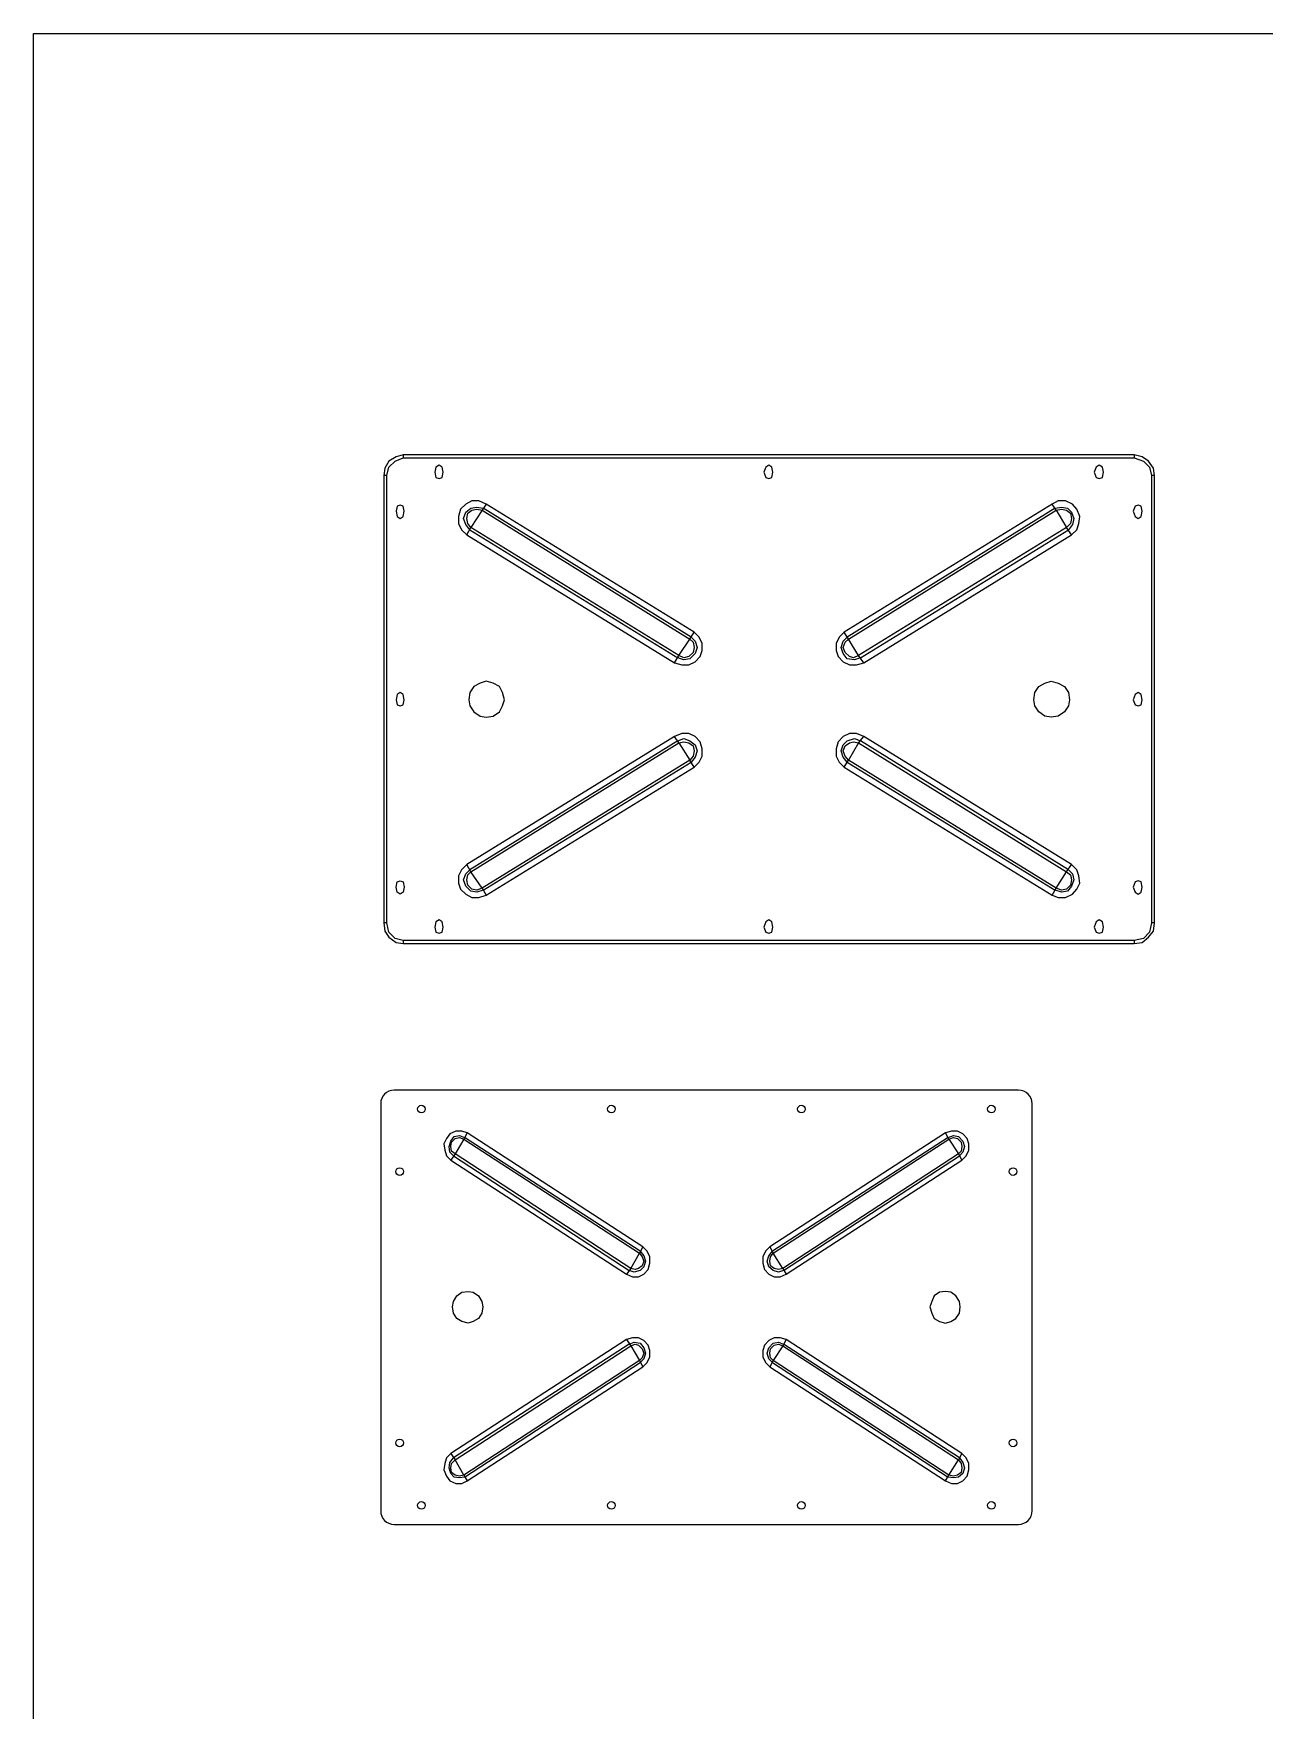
# Model space of a CAD drawing. Header units: millimetres. Extents: x -1461755 to -1310892, y 1449272 to 1531173.
# Drawn here: x -1321699 to -1319432, y 1507945 to 1511034 of the extents above; entities that cross this region are included whole.
import ezdxf

# ---------------------------------------------------------------- set-up
doc = ezdxf.new("R2010")
doc.units = ezdxf.units.MM
doc.header["$LTSCALE"] = 10
doc.layers.get('0').update_dxf_attribs({"linetype": 'CONTINUOUS'})

msp = doc.modelspace()

# ---------------------------------------------------------------- linework, layer by layer
for p, q in [((-1321059.6, 1509063.1, 0), (-1321059.6, 1508313.1, 0)), ((-1319884.6, 1509088.1, 0), (-1321034.6, 1509088.1, 0)), ((-1319859.6, 1508313.1, 0), (-1319859.6, 1509063.1, 0)), ((-1320938.5, 1508999.2, 0), (-1320943.3, 1508989.1, 0)), ((-1320932.1, 1509007.6, 0), (-1320938.5, 1508999.2, 0)), ((-1320920.9, 1509012.6, 0), (-1320932.1, 1509007.6, 0)), ((-1320930.5, 1508994.2, 0), (-1320924.1, 1509002.5, 0)), ((-1320928.9, 1508992.5, 0), (-1320922.5, 1508999.2, 0)), ((-1320924.1, 1509002.5, 0), (-1320914.5, 1509004.2, 0)), ((-1320922.5, 1508999.2, 0), (-1320914.5, 1509000.9, 0)), ((-1320906.6, 1508997.5, 0), (-1320922.5, 1508970.7, 0)), ((-1320909.8, 1509012.6, 0), (-1320920.9, 1509012.6, 0)), ((-1320914.5, 1509004.2, 0), (-1320905, 1509000.9, 0)), ((-1320914.5, 1509000.9, 0), (-1320906.6, 1508997.5, 0)), ((-1320900.2, 1509009.2, 0), (-1320909.8, 1509012.6, 0)), ((-1320900.2, 1509009.2, 0), (-1320906.6, 1508997.5, 0)), ((-1320906.6, 1508997.5, 0), (-1320582.9, 1508787.9, 0)), ((-1320581.3, 1508791.2, 0), (-1320905, 1509000.9, 0)), ((-1320576.5, 1508799.6, 0), (-1320900.2, 1509009.2, 0)), ((-1320019.1, 1509009.2, 0), (-1320342.8, 1508799.6, 0)), ((-1320014.3, 1509000.9, 0), (-1320338, 1508791.2, 0)), ((-1320336.4, 1508787.9, 0), (-1320012.7, 1508997.5, 0)), ((-1320007.9, 1509012.6, 0), (-1320019.1, 1509009.2, 0)), ((-1320012.7, 1508997.5, 0), (-1320019.1, 1509009.2, 0)), ((-1320014.3, 1509000.9, 0), (-1320004.7, 1509004.2, 0)), ((-1320012.7, 1508997.5, 0), (-1320004.7, 1509000.9, 0)), ((-1320012.7, 1508997.5, 0), (-1319995.2, 1508970.7, 0)), ((-1319996.8, 1509012.6, 0), (-1320007.9, 1509012.6, 0)), ((-1320004.7, 1509004.2, 0), (-1319995.2, 1509002.5, 0)), ((-1320004.7, 1509000.9, 0), (-1319996.8, 1508999.2, 0)), ((-1319987.2, 1509007.6, 0), (-1319996.8, 1509012.6, 0)), ((-1319996.8, 1508999.2, 0), (-1319990.4, 1508992.5, 0)), ((-1319995.2, 1509002.5, 0), (-1319987.2, 1508994.2, 0)), ((-1319979.2, 1508999.2, 0), (-1319987.2, 1509007.6, 0)), ((-1319976, 1508989.1, 0), (-1319979.2, 1508999.2, 0)), ((-1320943.3, 1508989.1, 0), (-1320941.7, 1508977.4, 0)), ((-1320941.7, 1508977.4, 0), (-1320938.5, 1508967.3, 0)), ((-1320938.5, 1508967.3, 0), (-1320930.5, 1508958.9, 0)), ((-1320933.7, 1508984.1, 0), (-1320930.5, 1508994.2, 0)), ((-1320932.1, 1508974, 0), (-1320933.7, 1508984.1, 0)), ((-1320925.7, 1508967.3, 0), (-1320932.1, 1508974, 0)), ((-1320930.5, 1508984.1, 0), (-1320928.9, 1508992.5, 0)), ((-1320928.9, 1508975.7, 0), (-1320930.5, 1508984.1, 0)), ((-1320922.5, 1508970.7, 0), (-1320930.5, 1508958.9, 0)), ((-1320922.5, 1508970.7, 0), (-1320928.9, 1508975.7, 0)), ((-1320925.7, 1508967.3, 0), (-1320602, 1508756, 0)), ((-1320598.8, 1508759.3, 0), (-1320922.5, 1508970.7, 0)), ((-1319995.2, 1508970.7, 0), (-1320318.8, 1508759.3, 0)), ((-1320317.3, 1508756, 0), (-1319993.6, 1508967.3, 0)), ((-1319990.4, 1508975.7, 0), (-1319995.2, 1508970.7, 0)), ((-1319995.2, 1508970.7, 0), (-1319988.8, 1508958.9, 0)), ((-1319987.2, 1508974, 0), (-1319993.6, 1508967.3, 0)), ((-1319990.4, 1508992.5, 0), (-1319988.8, 1508984.1, 0)), ((-1319988.8, 1508984.1, 0), (-1319990.4, 1508975.7, 0)), ((-1319988.8, 1508958.9, 0), (-1319980.8, 1508967.3, 0)), ((-1319987.2, 1508994.2, 0), (-1319984, 1508984.1, 0)), ((-1319984, 1508984.1, 0), (-1319987.2, 1508974, 0)), ((-1319980.8, 1508967.3, 0), (-1319976, 1508977.4, 0)), ((-1319976, 1508977.4, 0), (-1319976, 1508989.1, 0)), ((-1320930.5, 1508958.9, 0), (-1320606.8, 1508749.3, 0)), ((-1320312.5, 1508749.3, 0), (-1319988.8, 1508958.9, 0)), ((-1320598.8, 1508759.3, 0), (-1320582.9, 1508787.9, 0)), ((-1320576.5, 1508799.6, 0), (-1320582.9, 1508787.9, 0)), ((-1320582.9, 1508787.9, 0), (-1320578.1, 1508781.2, 0)), ((-1320581.3, 1508791.2, 0), (-1320574.9, 1508782.8, 0)), ((-1320578.1, 1508781.2, 0), (-1320574.9, 1508772.8, 0)), ((-1320568.5, 1508791.2, 0), (-1320576.5, 1508799.6, 0)), ((-1320574.9, 1508782.8, 0), (-1320571.7, 1508772.8, 0)), ((-1320563.8, 1508781.2, 0), (-1320568.5, 1508791.2, 0)), ((-1320563.8, 1508769.4, 0), (-1320563.8, 1508781.2, 0)), ((-1320350.7, 1508791.2, 0), (-1320355.5, 1508781.2, 0)), ((-1320355.5, 1508781.2, 0), (-1320355.5, 1508769.4, 0)), ((-1320342.8, 1508799.6, 0), (-1320350.7, 1508791.2, 0)), ((-1320347.5, 1508772.8, 0), (-1320344.4, 1508782.8, 0)), ((-1320344.4, 1508782.8, 0), (-1320338, 1508791.2, 0)), ((-1320342.8, 1508799.6, 0), (-1320336.4, 1508787.9, 0)), ((-1320342.8, 1508772.8, 0), (-1320341.2, 1508781.2, 0)), ((-1320341.2, 1508781.2, 0), (-1320336.4, 1508787.9, 0)), ((-1320318.8, 1508759.3, 0), (-1320336.4, 1508787.9, 0)), ((-1320598.8, 1508759.3, 0), (-1320606.8, 1508749.3, 0)), ((-1320606.8, 1508749.3, 0), (-1320595.7, 1508744.3, 0)), ((-1320592.5, 1508752.6, 0), (-1320602, 1508756, 0)), ((-1320590.9, 1508757.7, 0), (-1320598.8, 1508759.3, 0)), ((-1320581.3, 1508756, 0), (-1320592.5, 1508752.6, 0)), ((-1320584.5, 1508759.3, 0), (-1320590.9, 1508757.7, 0)), ((-1320578.1, 1508764.4, 0), (-1320584.5, 1508759.3, 0)), ((-1320584.5, 1508744.3, 0), (-1320574.9, 1508749.3, 0)), ((-1320574.9, 1508762.7, 0), (-1320581.3, 1508756, 0)), ((-1320574.9, 1508772.8, 0), (-1320578.1, 1508764.4, 0)), ((-1320571.7, 1508772.8, 0), (-1320574.9, 1508762.7, 0)), ((-1320574.9, 1508749.3, 0), (-1320567, 1508757.7, 0)), ((-1320567, 1508757.7, 0), (-1320563.8, 1508769.4, 0)), ((-1320355.5, 1508769.4, 0), (-1320352.3, 1508757.7, 0)), ((-1320352.3, 1508757.7, 0), (-1320344.4, 1508749.3, 0)), ((-1320344.4, 1508762.7, 0), (-1320347.5, 1508772.8, 0)), ((-1320336.4, 1508756, 0), (-1320344.4, 1508762.7, 0)), ((-1320344.4, 1508749.3, 0), (-1320334.8, 1508744.3, 0)), ((-1320341.2, 1508764.4, 0), (-1320342.8, 1508772.8, 0)), ((-1320334.8, 1508759.3, 0), (-1320341.2, 1508764.4, 0)), ((-1320326.8, 1508752.6, 0), (-1320336.4, 1508756, 0)), ((-1320326.8, 1508757.7, 0), (-1320334.8, 1508759.3, 0)), ((-1320318.8, 1508759.3, 0), (-1320326.8, 1508757.7, 0)), ((-1320317.3, 1508756, 0), (-1320326.8, 1508752.6, 0)), ((-1320323.6, 1508744.3, 0), (-1320312.5, 1508749.3, 0)), ((-1320318.8, 1508759.3, 0), (-1320312.5, 1508749.3, 0)), ((-1320595.7, 1508744.3, 0), (-1320584.5, 1508744.3, 0)), ((-1320334.8, 1508744.3, 0), (-1320323.6, 1508744.3, 0)), ((-1320927.3, 1508688.9, 0), (-1320925.7, 1508699, 0)), ((-1320925.7, 1508677.2, 0), (-1320927.3, 1508688.9, 0)), ((-1320925.7, 1508699, 0), (-1320919.3, 1508709, 0)), ((-1320919.3, 1508709, 0), (-1320909.8, 1508715.7, 0)), ((-1320909.8, 1508715.7, 0), (-1320898.6, 1508717.4, 0)), ((-1320898.6, 1508717.4, 0), (-1320889, 1508715.7, 0)), ((-1320889, 1508715.7, 0), (-1320879.5, 1508709, 0)), ((-1320879.5, 1508709, 0), (-1320873.1, 1508699, 0)), ((-1320873.1, 1508699, 0), (-1320871.5, 1508688.9, 0)), ((-1320871.5, 1508688.9, 0), (-1320873.1, 1508677.2, 0)), ((-1320044.6, 1508699, 0), (-1320047.8, 1508688.9, 0)), ((-1320047.8, 1508688.9, 0), (-1320044.6, 1508677.2, 0)), ((-1320039.8, 1508709, 0), (-1320044.6, 1508699, 0)), ((-1320030.2, 1508715.7, 0), (-1320039.8, 1508709, 0)), ((-1320019.1, 1508717.4, 0), (-1320030.2, 1508715.7, 0)), ((-1320009.5, 1508715.7, 0), (-1320019.1, 1508717.4, 0)), ((-1320000, 1508709, 0), (-1320009.5, 1508715.7, 0)), ((-1319993.6, 1508699, 0), (-1320000, 1508709, 0)), ((-1319992, 1508688.9, 0), (-1319993.6, 1508699, 0)), ((-1319993.6, 1508677.2, 0), (-1319992, 1508688.9, 0)), ((-1320919.3, 1508667.1, 0), (-1320925.7, 1508677.2, 0)), ((-1320909.8, 1508662.1, 0), (-1320919.3, 1508667.1, 0)), ((-1320898.6, 1508658.7, 0), (-1320909.8, 1508662.1, 0)), ((-1320889, 1508662.1, 0), (-1320898.6, 1508658.7, 0)), ((-1320879.5, 1508667.1, 0), (-1320889, 1508662.1, 0)), ((-1320873.1, 1508677.2, 0), (-1320879.5, 1508667.1, 0)), ((-1320044.6, 1508677.2, 0), (-1320039.8, 1508667.1, 0)), ((-1320039.8, 1508667.1, 0), (-1320030.2, 1508662.1, 0)), ((-1320030.2, 1508662.1, 0), (-1320019.1, 1508658.7, 0)), ((-1320019.1, 1508658.7, 0), (-1320009.5, 1508662.1, 0)), ((-1320009.5, 1508662.1, 0), (-1320000, 1508667.1, 0)), ((-1320000, 1508667.1, 0), (-1319993.6, 1508677.2, 0)), ((-1320606.8, 1508628.5, 0), (-1320930.5, 1508418.9, 0)), ((-1320595.7, 1508631.9, 0), (-1320606.8, 1508628.5, 0)), ((-1320606.8, 1508628.5, 0), (-1320598.8, 1508616.8, 0)), ((-1320584.5, 1508631.9, 0), (-1320595.7, 1508631.9, 0)), ((-1320574.9, 1508626.9, 0), (-1320584.5, 1508631.9, 0)), ((-1320567, 1508618.5, 0), (-1320574.9, 1508626.9, 0)), ((-1320344.4, 1508626.9, 0), (-1320352.3, 1508618.5, 0)), ((-1320334.8, 1508631.9, 0), (-1320344.4, 1508626.9, 0)), ((-1320323.6, 1508631.9, 0), (-1320334.8, 1508631.9, 0)), ((-1320312.5, 1508628.5, 0), (-1320323.6, 1508631.9, 0)), ((-1320312.5, 1508628.5, 0), (-1320318.8, 1508616.8, 0)), ((-1319988.8, 1508418.9, 0), (-1320312.5, 1508628.5, 0)), ((-1320602, 1508620.1, 0), (-1320925.7, 1508410.5, 0)), ((-1320922.5, 1508407.2, 0), (-1320598.8, 1508616.8, 0)), ((-1320602, 1508620.1, 0), (-1320592.5, 1508623.5, 0)), ((-1320598.8, 1508616.8, 0), (-1320590.9, 1508620.1, 0)), ((-1320598.8, 1508616.8, 0), (-1320582.9, 1508590, 0)), ((-1320592.5, 1508623.5, 0), (-1320581.3, 1508621.8, 0)), ((-1320590.9, 1508620.1, 0), (-1320584.5, 1508618.5, 0)), ((-1320584.5, 1508618.5, 0), (-1320578.1, 1508611.8, 0)), ((-1320578.1, 1508595, 0), (-1320582.9, 1508590, 0)), ((-1320581.3, 1508621.8, 0), (-1320574.9, 1508613.4, 0)), ((-1320578.1, 1508611.8, 0), (-1320574.9, 1508603.4, 0)), ((-1320574.9, 1508603.4, 0), (-1320578.1, 1508595, 0)), ((-1320574.9, 1508613.4, 0), (-1320571.7, 1508603.4, 0)), ((-1320571.7, 1508603.4, 0), (-1320574.9, 1508593.3, 0)), ((-1320568.5, 1508586.6, 0), (-1320563.8, 1508596.7, 0)), ((-1320563.8, 1508608.4, 0), (-1320567, 1508618.5, 0)), ((-1320563.8, 1508596.7, 0), (-1320563.8, 1508608.4, 0)), ((-1320352.3, 1508618.5, 0), (-1320355.5, 1508608.4, 0)), ((-1320355.5, 1508608.4, 0), (-1320355.5, 1508596.7, 0)), ((-1320355.5, 1508596.7, 0), (-1320350.7, 1508586.6, 0)), ((-1320347.5, 1508603.4, 0), (-1320344.4, 1508613.4, 0)), ((-1320344.4, 1508593.3, 0), (-1320347.5, 1508603.4, 0)), ((-1320344.4, 1508613.4, 0), (-1320336.4, 1508621.8, 0)), ((-1320342.8, 1508603.4, 0), (-1320341.2, 1508611.8, 0)), ((-1320341.2, 1508595, 0), (-1320342.8, 1508603.4, 0)), ((-1320341.2, 1508611.8, 0), (-1320334.8, 1508618.5, 0)), ((-1320336.4, 1508590, 0), (-1320341.2, 1508595, 0)), ((-1320336.4, 1508621.8, 0), (-1320326.8, 1508623.5, 0)), ((-1320318.8, 1508616.8, 0), (-1320336.4, 1508590, 0)), ((-1320334.8, 1508618.5, 0), (-1320326.8, 1508620.1, 0)), ((-1320326.8, 1508623.5, 0), (-1320317.3, 1508620.1, 0)), ((-1320326.8, 1508620.1, 0), (-1320318.8, 1508616.8, 0)), ((-1320318.8, 1508616.8, 0), (-1319995.2, 1508407.2, 0)), ((-1319993.6, 1508410.5, 0), (-1320317.3, 1508620.1, 0)), ((-1320582.9, 1508590, 0), (-1320906.6, 1508378.6, 0)), ((-1320905, 1508375.3, 0), (-1320581.3, 1508586.6, 0)), ((-1320900.2, 1508368.6, 0), (-1320576.5, 1508578.2, 0)), ((-1320582.9, 1508590, 0), (-1320576.5, 1508578.2, 0)), ((-1320574.9, 1508593.3, 0), (-1320581.3, 1508586.6, 0)), ((-1320576.5, 1508578.2, 0), (-1320568.5, 1508586.6, 0)), ((-1320350.7, 1508586.6, 0), (-1320342.8, 1508578.2, 0)), ((-1320338, 1508586.6, 0), (-1320344.4, 1508593.3, 0)), ((-1320336.4, 1508590, 0), (-1320342.8, 1508578.2, 0)), ((-1320342.8, 1508578.2, 0), (-1320019.1, 1508368.6, 0)), ((-1320338, 1508586.6, 0), (-1320014.3, 1508375.3, 0)), ((-1320012.7, 1508378.6, 0), (-1320336.4, 1508590, 0)), ((-1320938.5, 1508410.5, 0), (-1320941.7, 1508400.4, 0)), ((-1320930.5, 1508418.9, 0), (-1320938.5, 1508410.5, 0)), ((-1320932.1, 1508402.1, 0), (-1320925.7, 1508410.5, 0)), ((-1320930.5, 1508418.9, 0), (-1320922.5, 1508407.2, 0)), ((-1319988.8, 1508418.9, 0), (-1319995.2, 1508407.2, 0)), ((-1319993.6, 1508410.5, 0), (-1319987.2, 1508402.1, 0)), ((-1319980.8, 1508410.5, 0), (-1319988.8, 1508418.9, 0)), ((-1319976, 1508400.4, 0), (-1319980.8, 1508410.5, 0)), ((-1320941.7, 1508400.4, 0), (-1320943.3, 1508388.7, 0)), ((-1320943.3, 1508388.7, 0), (-1320938.5, 1508377, 0)), ((-1320933.7, 1508392.1, 0), (-1320932.1, 1508402.1, 0)), ((-1320930.5, 1508382, 0), (-1320933.7, 1508392.1, 0)), ((-1320930.5, 1508392.1, 0), (-1320928.9, 1508400.4, 0)), ((-1320928.9, 1508383.7, 0), (-1320930.5, 1508392.1, 0)), ((-1320924.1, 1508375.3, 0), (-1320930.5, 1508382, 0)), ((-1320928.9, 1508400.4, 0), (-1320922.5, 1508407.2, 0)), ((-1320922.5, 1508378.6, 0), (-1320928.9, 1508383.7, 0)), ((-1320906.6, 1508378.6, 0), (-1320922.5, 1508407.2, 0)), ((-1320914.5, 1508377, 0), (-1320922.5, 1508378.6, 0)), ((-1320906.6, 1508378.6, 0), (-1320914.5, 1508377, 0)), ((-1320906.6, 1508378.6, 0), (-1320900.2, 1508368.6, 0)), ((-1320019.1, 1508368.6, 0), (-1320012.7, 1508378.6, 0)), ((-1320012.7, 1508378.6, 0), (-1319995.2, 1508407.2, 0)), ((-1320004.7, 1508377, 0), (-1320012.7, 1508378.6, 0)), ((-1319996.8, 1508378.6, 0), (-1320004.7, 1508377, 0)), ((-1319990.4, 1508383.7, 0), (-1319996.8, 1508378.6, 0)), ((-1319995.2, 1508407.2, 0), (-1319990.4, 1508400.4, 0)), ((-1319987.2, 1508382, 0), (-1319995.2, 1508375.3, 0)), ((-1319990.4, 1508400.4, 0), (-1319988.8, 1508392.1, 0)), ((-1319988.8, 1508392.1, 0), (-1319990.4, 1508383.7, 0)), ((-1319987.2, 1508402.1, 0), (-1319984, 1508392.1, 0)), ((-1319984, 1508392.1, 0), (-1319987.2, 1508382, 0)), ((-1319979.2, 1508377, 0), (-1319976, 1508388.7, 0)), ((-1319976, 1508388.7, 0), (-1319976, 1508400.4, 0)), ((-1320938.5, 1508377, 0), (-1320932.1, 1508368.6, 0)), ((-1320932.1, 1508368.6, 0), (-1320920.9, 1508363.6, 0)), ((-1320914.5, 1508373.6, 0), (-1320924.1, 1508375.3, 0)), ((-1320920.9, 1508363.6, 0), (-1320909.8, 1508363.6, 0)), ((-1320905, 1508375.3, 0), (-1320914.5, 1508373.6, 0)), ((-1320909.8, 1508363.6, 0), (-1320900.2, 1508368.6, 0)), ((-1320019.1, 1508368.6, 0), (-1320007.9, 1508363.6, 0)), ((-1320004.7, 1508373.6, 0), (-1320014.3, 1508375.3, 0)), ((-1320007.9, 1508363.6, 0), (-1319996.8, 1508363.6, 0)), ((-1319995.2, 1508375.3, 0), (-1320004.7, 1508373.6, 0)), ((-1319996.8, 1508363.6, 0), (-1319987.2, 1508368.6, 0)), ((-1319987.2, 1508368.6, 0), (-1319979.2, 1508377, 0)), ((-1321034.6, 1508288.1, 0), (-1319884.6, 1508288.1, 0))]:
    msp.add_line(p, q)
msp.add_lwpolyline([(-1321699.1, 1511034.5), (-1318116.3, 1511034.5), (-1318116.3, 1505329.7), (-1321699.1, 1505329.7)], close=True)
for points in [[(-1321018.1, 1510258.3), (-1321031.3, 1510254.5), (-1321044.5, 1510247), (-1321052.1, 1510233.7), (-1321054, 1510220.5)], [(-1321048.3, 1510220.5), (-1321044.5, 1510235.6), (-1321033.2, 1510247), (-1321018.1, 1510252.6)], [(-1321018.1, 1510258.3), (-1321018.1, 1510252.6)], [(-1319671.7, 1510258.3), (-1321018.1, 1510258.3)], [(-1321018.1, 1510252.6), (-1319671.7, 1510252.6)], [(-1320959.6, 1510226.2), (-1320957.7, 1510216.8), (-1320952.1, 1510214.9), (-1320946.4, 1510216.8), (-1320944.5, 1510226.2), (-1320946.4, 1510235.6), (-1320952.1, 1510239.4), (-1320957.7, 1510235.6), (-1320959.6, 1510226.2)], [(-1320354, 1510226.2), (-1320350.2, 1510216.8), (-1320344.5, 1510214.9), (-1320338.9, 1510216.8), (-1320337, 1510226.2), (-1320338.9, 1510235.6), (-1320344.5, 1510239.4), (-1320350.2, 1510235.6), (-1320354, 1510226.2)], [(-1319745.3, 1510226.2), (-1319741.5, 1510216.8), (-1319735.9, 1510214.9), (-1319730.2, 1510216.8), (-1319728.3, 1510226.2), (-1319730.2, 1510235.6), (-1319735.9, 1510239.4), (-1319741.5, 1510235.6), (-1319745.3, 1510226.2)], [(-1319634, 1510220.5), (-1319635.9, 1510233.7), (-1319645.3, 1510247), (-1319656.6, 1510254.5), (-1319671.7, 1510258.3)], [(-1319671.7, 1510258.3), (-1319671.7, 1510252.6)], [(-1319671.7, 1510252.6), (-1319654.7, 1510247), (-1319643.4, 1510235.6), (-1319639.6, 1510220.5)], [(-1321048.3, 1510220.5), (-1321054, 1510220.5)], [(-1321054, 1510220.5), (-1321054, 1509396)], [(-1321048.3, 1509396), (-1321048.3, 1510220.5)], [(-1319639.6, 1510220.5), (-1319639.6, 1509396)], [(-1319634, 1510220.5), (-1319639.6, 1510220.5)], [(-1319634, 1509396), (-1319634, 1510220.5)], [(-1320865.3, 1510167.7), (-1320878.5, 1510173.4), (-1320891.7, 1510173.4), (-1320903, 1510167.7), (-1320912.5, 1510158.3), (-1320916.2, 1510145.1), (-1320916.2, 1510131.9), (-1320910.6, 1510120.5), (-1320901.1, 1510111.1)], [(-1319786.8, 1510111.1), (-1319777.4, 1510120.5), (-1319773.6, 1510131.9), (-1319771.7, 1510145.1), (-1319777.4, 1510158.3), (-1319784.9, 1510167.7), (-1319798.1, 1510173.4), (-1319811.3, 1510173.4), (-1319822.6, 1510167.7)], [(-1321031.3, 1510154.5), (-1321029.4, 1510145.1), (-1321023.8, 1510141.3), (-1321018.1, 1510145.1), (-1321016.2, 1510154.5), (-1321018.1, 1510163.9), (-1321023.8, 1510165.8), (-1321029.4, 1510163.9), (-1321031.3, 1510154.5)], [(-1320895.5, 1510120.5), (-1320903, 1510130), (-1320906.8, 1510141.3), (-1320903, 1510152.6), (-1320893.6, 1510160.2), (-1320882.3, 1510162), (-1320871, 1510160.2)], [(-1320893.6, 1510124.3), (-1320899.3, 1510131.9), (-1320901.1, 1510141.3), (-1320899.3, 1510150.7), (-1320891.7, 1510156.4), (-1320882.3, 1510158.3), (-1320872.8, 1510156.4)], [(-1320872.8, 1510156.4), (-1320893.6, 1510124.3)], [(-1320865.3, 1510167.7), (-1320872.8, 1510156.4)], [(-1320872.8, 1510156.4), (-1320489.8, 1509918.7)], [(-1320487.9, 1509922.4), (-1320871, 1510160.2)], [(-1320482.3, 1509931.9), (-1320865.3, 1510167.7)], [(-1319822.6, 1510167.7), (-1320205.7, 1509931.9)], [(-1319817, 1510160.2), (-1320200, 1509922.4)], [(-1320198.1, 1509918.7), (-1319815.1, 1510156.4)], [(-1319815.1, 1510156.4), (-1319822.6, 1510167.7)], [(-1319817, 1510160.2), (-1319805.7, 1510162), (-1319794.3, 1510160.2), (-1319786.8, 1510152.6), (-1319783, 1510141.3), (-1319784.9, 1510130), (-1319792.5, 1510120.5)], [(-1319815.1, 1510156.4), (-1319805.7, 1510158.3), (-1319796.2, 1510156.4), (-1319788.7, 1510150.7), (-1319786.8, 1510141.3), (-1319788.7, 1510131.9), (-1319796.2, 1510124.3)], [(-1319815.1, 1510156.4), (-1319796.2, 1510124.3)], [(-1319673.6, 1510154.5), (-1319669.8, 1510145.1), (-1319664.2, 1510141.3), (-1319658.5, 1510145.1), (-1319656.6, 1510154.5), (-1319658.5, 1510163.9), (-1319664.2, 1510165.8), (-1319669.8, 1510163.9), (-1319673.6, 1510154.5)], [(-1320901.1, 1510111.1), (-1320893.6, 1510124.3)], [(-1320901.1, 1510111.1), (-1320518.1, 1509875.2)], [(-1320895.5, 1510120.5), (-1320512.5, 1509884.7)], [(-1320518.1, 1509875.2), (-1320510.6, 1509888.5), (-1320893.6, 1510124.3)], [(-1319796.2, 1510124.3), (-1320179.3, 1509888.5)], [(-1320175.5, 1509884.7), (-1319792.5, 1510120.5)], [(-1320169.8, 1509875.2), (-1319786.8, 1510111.1)], [(-1319786.8, 1510111.1), (-1319796.2, 1510124.3)], [(-1320518.1, 1509875.2), (-1320504.9, 1509871.5), (-1320491.7, 1509871.5), (-1320480.4, 1509877.1), (-1320471, 1509886.6), (-1320467.2, 1509897.9), (-1320467.2, 1509911.1), (-1320472.8, 1509922.4), (-1320482.3, 1509931.9)], [(-1320489.8, 1509918.7), (-1320482.3, 1509931.9)], [(-1320205.7, 1509931.9), (-1320215.1, 1509922.4), (-1320220.8, 1509911.1), (-1320220.8, 1509897.9), (-1320217, 1509886.6), (-1320207.6, 1509877.1), (-1320196.2, 1509871.5), (-1320183, 1509871.5), (-1320169.8, 1509875.2)], [(-1320198.1, 1509918.7), (-1320205.7, 1509931.9)], [(-1320487.9, 1509922.4), (-1320480.4, 1509914.9), (-1320476.6, 1509903.6), (-1320480.4, 1509892.2), (-1320489.8, 1509882.8), (-1320501.1, 1509880.9), (-1320512.5, 1509884.7)], [(-1320489.8, 1509918.7), (-1320484.2, 1509913), (-1320482.3, 1509903.6), (-1320484.2, 1509894.1), (-1320491.7, 1509886.6), (-1320501.1, 1509884.7), (-1320510.6, 1509888.5)], [(-1320510.6, 1509888.5), (-1320489.8, 1509918.7)], [(-1320175.5, 1509884.7), (-1320186.8, 1509880.9), (-1320200, 1509882.8), (-1320207.6, 1509892.2), (-1320211.3, 1509903.6), (-1320207.6, 1509914.9), (-1320200, 1509922.4)], [(-1320179.3, 1509888.5), (-1320188.7, 1509884.7), (-1320196.2, 1509886.6), (-1320203.8, 1509894.1), (-1320207.6, 1509903.6), (-1320203.8, 1509913), (-1320198.1, 1509918.7)], [(-1320179.3, 1509888.5), (-1320198.1, 1509918.7)], [(-1320169.8, 1509875.2), (-1320179.3, 1509888.5)], [(-1320897.4, 1509807.3), (-1320895.5, 1509796), (-1320887.9, 1509784.7), (-1320876.6, 1509777.1), (-1320865.3, 1509775.3), (-1320852.1, 1509777.1), (-1320840.8, 1509784.7), (-1320835.1, 1509796), (-1320831.3, 1509807.3), (-1320835.1, 1509820.5), (-1320840.8, 1509831.9), (-1320852.1, 1509837.5), (-1320865.3, 1509841.3), (-1320876.6, 1509837.5), (-1320887.9, 1509831.9), (-1320895.5, 1509820.5), (-1320897.4, 1509807.3)], [(-1319790.6, 1509807.3), (-1319792.5, 1509796), (-1319800, 1509784.7), (-1319811.3, 1509777.1), (-1319824.5, 1509775.3), (-1319835.9, 1509777.1), (-1319847.2, 1509784.7), (-1319854.7, 1509796), (-1319856.6, 1509807.3), (-1319854.7, 1509820.5), (-1319847.2, 1509831.9), (-1319835.9, 1509837.5), (-1319824.5, 1509841.3), (-1319811.3, 1509837.5), (-1319800, 1509831.9), (-1319792.5, 1509820.5), (-1319790.6, 1509807.3)], [(-1321031.3, 1509807.3), (-1321029.4, 1509797.9), (-1321023.8, 1509796), (-1321018.1, 1509797.9), (-1321016.2, 1509807.3), (-1321018.1, 1509816.8), (-1321023.8, 1509820.5), (-1321029.4, 1509816.8), (-1321031.3, 1509807.3)], [(-1319673.6, 1509807.3), (-1319669.8, 1509797.9), (-1319664.2, 1509796), (-1319658.5, 1509797.9), (-1319656.6, 1509807.3), (-1319658.5, 1509816.8), (-1319664.2, 1509820.5), (-1319669.8, 1509816.8), (-1319673.6, 1509807.3)], [(-1320518.1, 1509739.4), (-1320901.1, 1509503.6)], [(-1320482.3, 1509682.8), (-1320472.8, 1509692.2), (-1320467.2, 1509703.5), (-1320467.2, 1509716.8), (-1320471, 1509730), (-1320480.4, 1509739.4), (-1320491.7, 1509745.1), (-1320504.9, 1509745.1), (-1320518.1, 1509739.4)], [(-1320510.6, 1509728.1), (-1320518.1, 1509739.4)], [(-1320169.8, 1509739.4), (-1320183, 1509745.1), (-1320196.2, 1509745.1), (-1320207.6, 1509739.4), (-1320217, 1509730), (-1320220.8, 1509716.8), (-1320220.8, 1509703.5), (-1320215.1, 1509692.2), (-1320205.7, 1509682.8)], [(-1320179.3, 1509728.1), (-1320169.8, 1509739.4)], [(-1319796.2, 1509490.3), (-1319786.8, 1509503.6), (-1320169.8, 1509739.4)], [(-1320512.5, 1509731.8), (-1320895.5, 1509494.1)], [(-1320893.6, 1509490.3), (-1320510.6, 1509728.1)], [(-1320512.5, 1509731.8), (-1320501.1, 1509735.6), (-1320489.8, 1509731.8), (-1320480.4, 1509724.3), (-1320476.6, 1509713), (-1320480.4, 1509701.7), (-1320487.9, 1509692.2)], [(-1320510.6, 1509728.1), (-1320501.1, 1509730), (-1320491.7, 1509728.1), (-1320484.2, 1509722.4), (-1320482.3, 1509713), (-1320484.2, 1509703.5), (-1320489.8, 1509696)], [(-1320510.6, 1509728.1), (-1320489.8, 1509696)], [(-1320200, 1509692.2), (-1320207.6, 1509701.7), (-1320211.3, 1509713), (-1320207.6, 1509724.3), (-1320200, 1509731.8), (-1320186.8, 1509735.6), (-1320175.5, 1509731.8)], [(-1320198.1, 1509696), (-1320203.8, 1509703.5), (-1320207.6, 1509713), (-1320203.8, 1509722.4), (-1320196.2, 1509728.1), (-1320188.7, 1509730), (-1320179.3, 1509728.1)], [(-1320179.3, 1509728.1), (-1320198.1, 1509696)], [(-1320179.3, 1509728.1), (-1319796.2, 1509490.3)], [(-1319792.5, 1509494.1), (-1320175.5, 1509731.8)], [(-1320489.8, 1509696), (-1320872.8, 1509460.2), (-1320865.3, 1509447)], [(-1320871, 1509456.4), (-1320487.9, 1509692.2)], [(-1320865.3, 1509447), (-1320482.3, 1509682.8)], [(-1320482.3, 1509682.8), (-1320489.8, 1509696)], [(-1320205.7, 1509682.8), (-1320198.1, 1509696)], [(-1320205.7, 1509682.8), (-1319822.6, 1509447)], [(-1320200, 1509692.2), (-1319817, 1509456.4)], [(-1319815.1, 1509460.2), (-1320198.1, 1509696)], [(-1320901.1, 1509503.6), (-1320910.6, 1509494.1), (-1320916.2, 1509482.8), (-1320916.2, 1509469.6), (-1320912.5, 1509458.3), (-1320903, 1509448.8), (-1320891.7, 1509443.2), (-1320878.5, 1509443.2), (-1320865.3, 1509447)], [(-1320871, 1509456.4), (-1320882.3, 1509452.6), (-1320893.6, 1509454.5), (-1320903, 1509463.9), (-1320906.8, 1509475.3), (-1320903, 1509486.6), (-1320895.5, 1509494.1)], [(-1320893.6, 1509490.3), (-1320901.1, 1509503.6)], [(-1319822.6, 1509447), (-1319811.3, 1509443.2), (-1319798.1, 1509443.2), (-1319784.9, 1509448.8), (-1319777.4, 1509458.3), (-1319771.7, 1509469.6), (-1319773.6, 1509482.8), (-1319777.4, 1509494.1), (-1319786.8, 1509503.6)], [(-1319792.5, 1509494.1), (-1319784.9, 1509486.6), (-1319783, 1509475.3), (-1319786.8, 1509463.9), (-1319794.3, 1509454.5), (-1319805.7, 1509452.6), (-1319817, 1509456.4)], [(-1321031.3, 1509462.1), (-1321029.4, 1509471.5), (-1321023.8, 1509473.4), (-1321018.1, 1509471.5), (-1321016.2, 1509462.1), (-1321018.1, 1509452.6), (-1321023.8, 1509448.8), (-1321029.4, 1509452.6), (-1321031.3, 1509462.1)], [(-1320872.8, 1509460.2), (-1320882.3, 1509456.4), (-1320891.7, 1509458.3), (-1320899.3, 1509465.8), (-1320901.1, 1509475.3), (-1320899.3, 1509484.7), (-1320893.6, 1509490.3)], [(-1320872.8, 1509460.2), (-1320893.6, 1509490.3)], [(-1319822.6, 1509447), (-1319815.1, 1509460.2)], [(-1319796.2, 1509490.3), (-1319788.7, 1509484.7), (-1319786.8, 1509475.3), (-1319788.7, 1509465.8), (-1319796.2, 1509458.3), (-1319805.7, 1509456.4), (-1319815.1, 1509460.2)], [(-1319815.1, 1509460.2), (-1319796.2, 1509490.3)], [(-1319673.6, 1509462.1), (-1319669.8, 1509452.6), (-1319664.2, 1509448.8), (-1319658.5, 1509452.6), (-1319656.6, 1509462.1), (-1319658.5, 1509471.5), (-1319664.2, 1509473.4), (-1319669.8, 1509471.5), (-1319673.6, 1509462.1)], [(-1320959.6, 1509388.5), (-1320957.7, 1509379), (-1320952.1, 1509377.1), (-1320946.4, 1509379), (-1320944.5, 1509388.5), (-1320946.4, 1509397.9), (-1320952.1, 1509401.7), (-1320957.7, 1509397.9), (-1320959.6, 1509388.5)], [(-1320354, 1509388.5), (-1320350.2, 1509379), (-1320344.5, 1509377.1), (-1320338.9, 1509379), (-1320337, 1509388.5), (-1320338.9, 1509397.9), (-1320344.5, 1509401.7), (-1320350.2, 1509397.9), (-1320354, 1509388.5)], [(-1319745.3, 1509388.5), (-1319741.5, 1509379), (-1319735.9, 1509377.1), (-1319730.2, 1509379), (-1319728.3, 1509388.5), (-1319730.2, 1509397.9), (-1319735.9, 1509401.7), (-1319741.5, 1509397.9), (-1319745.3, 1509388.5)], [(-1321054, 1509396), (-1321052.1, 1509380.9), (-1321044.5, 1509369.6), (-1321031.3, 1509360.2), (-1321018.1, 1509358.3)], [(-1321048.3, 1509396), (-1321054, 1509396)], [(-1321018.1, 1509363.9), (-1321033.2, 1509367.7), (-1321044.5, 1509379), (-1321048.3, 1509396)], [(-1319671.7, 1509358.3), (-1319656.6, 1509360.2), (-1319645.3, 1509369.6), (-1319635.9, 1509380.9), (-1319634, 1509396)], [(-1319639.6, 1509396), (-1319643.4, 1509379), (-1319654.7, 1509367.7), (-1319671.7, 1509363.9)], [(-1319634, 1509396), (-1319639.6, 1509396)], [(-1321018.1, 1509363.9), (-1321018.1, 1509358.3)], [(-1319671.7, 1509363.9), (-1321018.1, 1509363.9)], [(-1321018.1, 1509358.3), (-1319671.7, 1509358.3)], [(-1319671.7, 1509363.9), (-1319671.7, 1509358.3)]]:
    msp.add_lwpolyline(points)
for centre in [(-1320984.6, 1509053.1, 0), (-1320634.6, 1509053.1, 0), (-1320284.6, 1509053.1, 0), (-1319934.6, 1509053.1, 0), (-1321024.6, 1508938.1, 0), (-1319894.6, 1508938.1, 0), (-1321024.6, 1508438.1, 0), (-1319894.6, 1508438.1, 0), (-1320984.6, 1508323.1, 0), (-1320634.6, 1508323.1, 0), (-1320284.6, 1508323.1, 0), (-1319934.6, 1508323.1, 0)]:
    msp.add_circle(centre, 7)
for centre, start, end in [((-1321034.6, 1509063.1, 0), 90, 180), ((-1319884.6, 1509063.1, 0), 0, 90), ((-1321034.6, 1508313.1, 0), 180, 270), ((-1319884.6, 1508313.1, 0), 270, 0)]:
    msp.add_arc(centre, 25, start, end)

doc.saveas('drawing.dxf')
